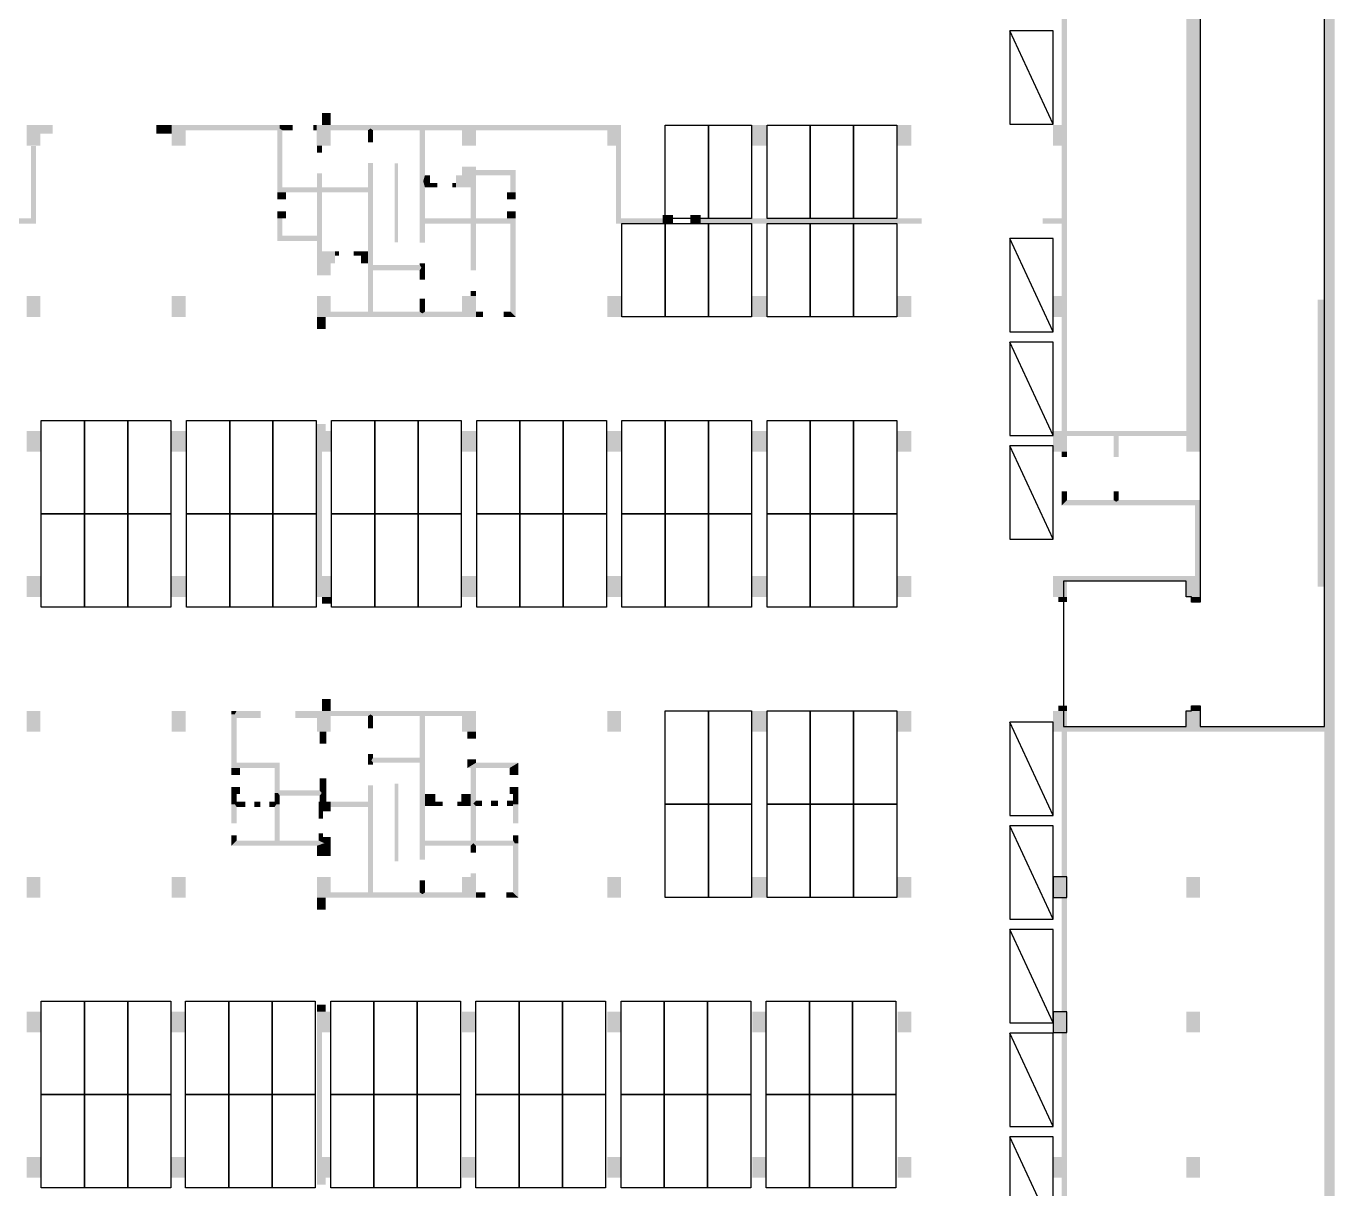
# Model space of a CAD drawing. Header units: inches. Extents: x 112.52 to 113.57, y 28.16 to 29.42.
# Drawn here: x 113.251 to 113.5672, y 28.5848 to 28.8657 of the extents above; entities that cross this region are included whole.
import ezdxf

# ---------------------------------------------------------------- set-up
doc = ezdxf.new("R2010")
doc.units = ezdxf.units.IN
doc.header["$MEASUREMENT"] = 0
for name, color, linetype in [('0.0新增car', 253, 'Continuous'), ('PUB_HATCH', 253, 'Continuous'), ('WALL', 253, 'Continuous'), ('坡道', 253, 'Continuous'), ('车位区域', 3, 'Continuous')]:
    doc.layers.add(name, color=color, linetype=linetype)

# ---------------------------------------------------------------- blocks, each defined once
blk = doc.blocks.new('_FZH')
at = {"color": 8, "lineweight": 30}
blk.add_lwpolyline([(-0.5, -0.5), (0.5, -0.5), (0.5, 0.5), (-0.5, 0.5)], close=True, dxfattribs=at)
at = {"layer": 'PUB_HATCH', "color": 8, "lineweight": 0}
blk.add_solid([(-0.5, -0.5), (0.5, -0.5), (-0.5, 0.5), (0.5, 0.5)], dxfattribs=at)
blk = doc.blocks.new('xz car')
at = {"layer": '0.0新增car', "color": 253}
blk.add_lwpolyline([(-1906919.5, -12572032.5), (-1906919.5, -12566632.5), (-1904419.5, -12566632.5), (-1904419.5, -12572032.5)], close=True, dxfattribs=at)
blk.add_lwpolyline([(-1904419.5, -12566632.5), (-1906919.5, -12572032.5)], dxfattribs=at)

msp = doc.modelspace()

# ---------------------------------------------------------------- hatches: boundary and pattern name
at = {"layer": 'PUB_HATCH', "true_color": 0xfcfcfc}
for points in [[(113.56549, 28.69588), (113.56716, 28.69588), (113.56716, 29.42205), (113.56466, 29.41955), (113.56466, 28.69651)], [(113.3409, 28.81344), (113.3409, 28.83256), (113.34006, 28.83256), (113.34006, 28.81344)], [(113.32253, 28.81131), (113.32253, 28.8255), (113.32191, 28.82613), (113.32128, 28.8255), (113.32128, 28.81131)], [(113.33443, 28.80734), (113.33485, 28.80797), (113.33485, 28.82613), (113.33401, 28.82613), (113.33359, 28.8255), (113.33359, 28.80734)], [(113.31168, 28.81924), (113.31168, 28.81382), (113.31293, 28.81507), (113.31293, 28.81924)], [(113.34612, 28.81862), (113.34612, 28.8134), (113.34737, 28.8134), (113.34737, 28.81799), (113.34695, 28.81862)], [(113.35843, 28.81799), (113.35843, 28.80672), (113.35969, 28.80672), (113.35969, 28.81799)], [(113.36929, 28.81924), (113.36803, 28.81799), (113.36803, 28.7967), (113.36929, 28.79545)], [(113.31293, 28.81507), (113.31168, 28.81382), (113.32128, 28.81382), (113.32128, 28.81507)], [(113.32566, 28.81131), (113.32128, 28.81131), (113.32462, 28.80839), (113.32566, 28.80839)], [(113.32128, 28.81131), (113.32128, 28.80547), (113.32462, 28.80547), (113.32462, 28.80839)], [(113.32566, 28.81027), (113.3266, 28.81027), (113.3266, 28.81131), (113.32566, 28.81131)], [(113.33192, 28.81131), (113.33015, 28.81131), (113.33015, 28.81027), (113.33192, 28.81027)], [(113.3336, 28.81131), (113.33192, 28.81131), (113.33192, 28.80839), (113.3336, 28.80839)], [(113.34737, 28.80734), (113.34737, 28.80839), (113.34612, 28.80839), (113.34612, 28.80797), (113.34653, 28.80734)], [(113.33422, 28.79628), (113.33485, 28.7967), (113.33485, 28.80672), (113.33443, 28.80734), (113.33359, 28.80734), (113.33359, 28.7967)], [(113.33443, 28.80734), (113.33485, 28.80672), (113.34612, 28.80672), (113.34653, 28.80734), (113.34612, 28.80797), (113.33485, 28.80797)], [(113.34612, 28.80672), (113.34612, 28.80442), (113.34737, 28.80442), (113.34737, 28.80734), (113.34653, 28.80734)], [(113.35843, 28.80046), (113.35969, 28.80046), (113.35969, 28.80171), (113.35843, 28.80171)], [(113.25115, 28.79545), (113.25449, 28.79545), (113.25449, 28.80046), (113.25115, 28.80046)], [(113.28621, 28.79545), (113.28955, 28.79545), (113.28955, 28.80046), (113.28621, 28.80046)], [(113.32128, 28.79545), (113.32462, 28.79545), (113.32462, 28.80046), (113.32128, 28.80046)], [(113.34737, 28.7967), (113.34737, 28.79983), (113.34612, 28.79983), (113.34612, 28.7967), (113.34674, 28.79628)], [(113.35635, 28.79545), (113.35969, 28.79545), (113.35969, 28.80046), (113.35635, 28.80046)], [(113.39141, 28.79545), (113.39475, 28.79545), (113.39475, 28.80046), (113.39141, 28.80046)], [(113.42648, 28.79545), (113.42982, 28.79545), (113.42982, 28.80046), (113.42648, 28.80046)], [(113.46155, 28.79545), (113.46488, 28.79545), (113.46488, 28.80046), (113.46155, 28.80046)], [(113.32337, 28.79545), (113.32128, 28.79545), (113.32128, 28.79252), (113.32337, 28.79252)], [(113.32462, 28.7967), (113.32462, 28.79545), (113.33422, 28.79545), (113.33422, 28.79628), (113.33359, 28.7967)], [(113.33422, 28.79628), (113.33422, 28.79545), (113.34674, 28.79545), (113.34674, 28.79628), (113.34612, 28.7967), (113.33485, 28.7967)], [(113.35635, 28.79545), (113.35635, 28.7967), (113.34737, 28.7967), (113.34674, 28.79628), (113.34674, 28.79545)], [(113.35969, 28.7967), (113.35969, 28.79545), (113.36136, 28.79545), (113.36136, 28.7967)], [(113.36803, 28.7967), (113.36637, 28.7967), (113.36637, 28.79545), (113.36929, 28.79545)], [(113.25115, 28.76289), (113.25449, 28.76289), (113.25449, 28.76789), (113.25115, 28.76789)], [(113.28621, 28.76289), (113.28955, 28.76289), (113.28955, 28.76789), (113.28621, 28.76789)], [(113.32128, 28.76539), (113.32128, 28.76789), (113.32337, 28.76789), (113.32337, 28.76956), (113.32128, 28.76956), (113.32128, 28.76539)], [(113.32128, 28.76289), (113.32462, 28.76289), (113.32462, 28.76789), (113.32128, 28.76789)], [(113.35635, 28.76289), (113.35969, 28.76289), (113.35969, 28.76789), (113.35635, 28.76789)], [(113.39141, 28.76289), (113.39475, 28.76289), (113.39475, 28.76789), (113.39141, 28.76789)], [(113.42648, 28.76289), (113.42982, 28.76289), (113.42982, 28.76789), (113.42648, 28.76789)], [(113.46155, 28.76289), (113.46488, 28.76289), (113.46488, 28.76789), (113.46155, 28.76789)], [(113.32128, 28.73283), (113.32253, 28.73283), (113.32253, 28.76289), (113.32128, 28.76289)], [(113.25115, 28.72782), (113.25449, 28.72782), (113.25449, 28.73283), (113.25115, 28.73283)], [(113.28621, 28.72782), (113.28955, 28.72782), (113.28955, 28.73283), (113.28621, 28.73283)], [(113.32128, 28.72782), (113.32462, 28.72782), (113.32462, 28.73283), (113.32128, 28.73283)], [(113.35635, 28.72782), (113.35969, 28.72782), (113.35969, 28.73283), (113.35635, 28.73283)], [(113.39141, 28.72782), (113.39475, 28.72782), (113.39475, 28.73283), (113.39141, 28.73283)], [(113.42648, 28.72782), (113.42982, 28.72782), (113.42982, 28.73283), (113.42648, 28.73283)], [(113.46155, 28.72782), (113.46488, 28.72782), (113.46488, 28.73283), (113.46155, 28.73283)], [(113.32462, 28.72782), (113.32253, 28.72782), (113.32253, 28.72615), (113.32462, 28.72615)], [(113.32253, 28.70027), (113.32462, 28.70027), (113.32462, 28.70319), (113.32253, 28.70319)], [(113.25115, 28.69526), (113.25449, 28.69526), (113.25449, 28.70027), (113.25115, 28.70027)], [(113.28621, 28.69526), (113.28955, 28.69526), (113.28955, 28.70027), (113.28621, 28.70027)], [(113.30145, 28.69943), (113.30187, 28.70027), (113.30062, 28.70027), (113.30062, 28.69943)], [(113.30062, 28.68649), (113.30187, 28.68774), (113.30187, 28.6986), (113.30145, 28.69943), (113.30062, 28.69943)], [(113.30187, 28.6986), (113.30771, 28.6986), (113.30771, 28.70027), (113.30187, 28.70027), (113.30145, 28.69943)], [(113.32128, 28.6986), (113.32128, 28.70027), (113.31606, 28.70027), (113.31606, 28.6986)], [(113.32128, 28.69526), (113.32462, 28.69526), (113.32462, 28.70027), (113.32128, 28.70027)], [(113.32462, 28.70027), (113.32462, 28.69901), (113.3336, 28.69901), (113.33422, 28.69943), (113.33422, 28.70027)], [(113.3336, 28.69901), (113.3336, 28.69609), (113.33485, 28.69609), (113.33485, 28.69901), (113.33422, 28.69943)], [(113.34675, 28.69943), (113.34675, 28.70027), (113.33422, 28.70027), (113.33422, 28.69943), (113.33485, 28.69901), (113.34612, 28.69901)], [(113.34675, 28.69943), (113.34612, 28.69901), (113.34612, 28.689), (113.34654, 28.68837), (113.34737, 28.68837), (113.34737, 28.69901)], [(113.35635, 28.69901), (113.35635, 28.70027), (113.34675, 28.70027), (113.34675, 28.69943), (113.34737, 28.69901)], [(113.35635, 28.69526), (113.35969, 28.69526), (113.35969, 28.70027), (113.35635, 28.70027)], [(113.39141, 28.69526), (113.39475, 28.69526), (113.39475, 28.70027), (113.39141, 28.70027)], [(113.42648, 28.69526), (113.42982, 28.69526), (113.42982, 28.70027), (113.42648, 28.70027)], [(113.46155, 28.69526), (113.46488, 28.69526), (113.46488, 28.70027), (113.46155, 28.70027)], [(113.32358, 28.69526), (113.32191, 28.69526), (113.32191, 28.69234), (113.32358, 28.69234)], [(113.35969, 28.69526), (113.3576, 28.69526), (113.3576, 28.69359), (113.35969, 28.69359)], [(113.33485, 28.689), (113.33485, 28.68983), (113.3336, 28.68983), (113.3336, 28.68837), (113.33443, 28.68837)], [(113.3336, 28.68837), (113.3336, 28.68733), (113.33485, 28.68733), (113.33485, 28.68774), (113.33443, 28.68837)], [(113.34654, 28.68837), (113.34612, 28.689), (113.33485, 28.689), (113.33443, 28.68837), (113.33485, 28.68774), (113.34612, 28.68774)], [(113.34654, 28.68837), (113.34612, 28.68774), (113.34612, 28.66833), (113.34696, 28.66833), (113.34737, 28.66896), (113.34737, 28.68837)], [(113.3576, 28.68858), (113.3576, 28.68649), (113.35969, 28.68774), (113.35969, 28.68858)], [(113.30187, 28.68774), (113.30062, 28.68649), (113.31105, 28.68649), (113.31231, 28.68774)], [(113.30062, 28.68649), (113.30062, 28.68482), (113.3027, 28.68482), (113.3027, 28.68649)], [(113.31189, 28.68044), (113.31231, 28.68106), (113.31231, 28.68774), (113.31105, 28.68649), (113.31105, 28.68044)], [(113.36783, 28.68649), (113.36992, 28.68774), (113.35969, 28.68774), (113.3576, 28.68649)], [(113.35844, 28.68657), (113.35843, 28.67793), (113.35906, 28.67793), (113.35969, 28.67856), (113.35969, 28.68657)], [(113.36783, 28.68649), (113.36783, 28.68482), (113.36992, 28.68482), (113.36992, 28.68774)], [(113.3027, 28.68023), (113.3027, 28.6819), (113.30062, 28.6819), (113.30062, 28.68023)], [(113.32358, 28.68044), (113.32358, 28.68399), (113.32191, 28.68399), (113.32191, 28.68106), (113.32247, 28.68044)], [(113.33485, 28.67772), (113.33485, 28.68232), (113.3336, 28.68232), (113.3336, 28.67835), (113.33401, 28.67772)], [(113.34092, 28.66395), (113.34092, 28.68273), (113.34008, 28.68273), (113.34008, 28.66395)], [(113.36992, 28.68023), (113.36992, 28.6819), (113.36783, 28.6819), (113.36783, 28.68023)], [(113.30145, 28.67772), (113.30187, 28.67835), (113.30187, 28.68023), (113.30062, 28.68023), (113.30062, 28.67772)], [(113.31147, 28.67772), (113.31231, 28.67772), (113.31231, 28.67981), (113.31189, 28.68044), (113.31105, 28.68044), (113.31105, 28.67835)], [(113.32247, 28.68044), (113.32191, 28.68106), (113.31231, 28.68106), (113.31189, 28.68044), (113.31231, 28.67981), (113.32191, 28.67981)], [(113.32358, 28.67835), (113.32358, 28.68044), (113.32247, 28.68044), (113.32191, 28.67981), (113.32191, 28.67835)], [(113.34988, 28.68023), (113.34737, 28.68023), (113.34737, 28.67731), (113.34988, 28.67731)], [(113.35843, 28.68023), (113.35614, 28.68023), (113.35614, 28.6773), (113.35843, 28.6773)], [(113.35969, 28.67731), (113.36115, 28.67731), (113.36115, 28.67856), (113.35969, 28.67856), (113.35906, 28.67793)], [(113.36336, 28.67731), (113.36499, 28.67731), (113.36499, 28.67856), (113.36336, 28.67856)], [(113.36867, 28.67856), (113.36721, 28.67856), (113.36721, 28.67731), (113.36867, 28.67731), (113.36908, 28.67793)], [(113.36867, 28.68023), (113.36867, 28.67856), (113.36908, 28.67793), (113.36992, 28.67793), (113.36992, 28.68023)], [(113.30062, 28.67772), (113.30062, 28.67313), (113.30187, 28.67313), (113.30187, 28.6771), (113.30145, 28.67772)], [(113.30187, 28.6771), (113.30396, 28.6771), (113.30396, 28.67835), (113.30187, 28.67835), (113.30145, 28.67772)], [(113.30759, 28.67835), (113.30617, 28.67835), (113.30617, 28.6771), (113.30759, 28.6771)], [(113.31105, 28.67835), (113.3098, 28.67835), (113.3098, 28.6771), (113.31105, 28.6771), (113.31147, 28.67772)], [(113.31168, 28.66854), (113.31231, 28.66896), (113.31231, 28.67772), (113.31147, 28.67772), (113.31105, 28.6771), (113.31105, 28.66896)], [(113.32462, 28.67606), (113.32462, 28.67835), (113.3217, 28.67835), (113.3217, 28.67606)], [(113.3217, 28.67606), (113.3217, 28.67428), (113.32274, 28.67428), (113.32274, 28.67606)], [(113.33401, 28.67772), (113.3336, 28.67835), (113.32462, 28.67835), (113.32462, 28.6771), (113.3336, 28.6771)], [(113.33422, 28.65602), (113.33485, 28.65643), (113.33485, 28.67772), (113.33401, 28.67772), (113.3336, 28.6771), (113.3336, 28.65643)], [(113.34988, 28.67731), (113.35165, 28.67731), (113.35165, 28.67835), (113.34988, 28.67835)], [(113.35614, 28.67835), (113.3552, 28.67835), (113.3552, 28.67731), (113.35614, 28.67731)], [(113.35906, 28.67793), (113.35844, 28.67793), (113.35844, 28.66896), (113.35906, 28.66833), (113.35969, 28.66896), (113.35969, 28.67731)], [(113.36866, 28.67772), (113.36866, 28.67313), (113.36992, 28.67313), (113.36992, 28.67772)], [(113.36908, 28.67793), (113.36867, 28.67731), (113.36867, 28.67772), (113.36992, 28.67772), (113.36992, 28.67793)], [(113.30187, 28.66896), (113.30187, 28.67021), (113.30062, 28.67021), (113.30062, 28.66771)], [(113.31168, 28.66854), (113.31105, 28.66896), (113.30187, 28.66896), (113.30062, 28.66771), (113.31168, 28.66771)], [(113.32306, 28.66833), (113.3217, 28.66896), (113.31231, 28.66896), (113.31168, 28.66854), (113.31168, 28.66771), (113.32128, 28.66771)], [(113.32274, 28.6698), (113.32274, 28.67073), (113.3217, 28.67073), (113.3217, 28.6698)], [(113.32306, 28.66833), (113.32462, 28.66833), (113.32462, 28.6698), (113.3217, 28.6698), (113.3217, 28.66896)], [(113.34696, 28.66833), (113.34737, 28.66771), (113.35844, 28.66771), (113.35906, 28.66833), (113.35844, 28.66896), (113.34737, 28.66896)], [(113.35906, 28.66833), (113.35969, 28.66771), (113.36866, 28.66771), (113.36908, 28.66833), (113.36866, 28.66896), (113.35969, 28.66896)], [(113.36992, 28.66833), (113.36992, 28.67021), (113.36866, 28.67021), (113.36866, 28.66896), (113.36908, 28.66833)], [(113.32462, 28.6652), (113.32462, 28.66833), (113.32306, 28.66833), (113.32128, 28.66771), (113.32128, 28.6652)], [(113.34612, 28.66833), (113.34612, 28.66437), (113.34737, 28.66437), (113.34737, 28.66771), (113.34696, 28.66833)], [(113.35844, 28.66771), (113.35844, 28.66604), (113.35969, 28.66604), (113.35969, 28.66771), (113.35906, 28.66833)], [(113.36908, 28.66833), (113.36866, 28.66771), (113.36866, 28.65643), (113.36992, 28.65518), (113.36992, 28.66833)], [(113.25115, 28.65518), (113.25449, 28.65518), (113.25449, 28.66019), (113.25115, 28.66019)], [(113.28621, 28.65518), (113.28955, 28.65518), (113.28955, 28.66019), (113.28621, 28.66019)], [(113.32128, 28.65518), (113.32462, 28.65518), (113.32462, 28.66019), (113.32128, 28.66019)], [(113.35635, 28.65518), (113.35969, 28.65518), (113.35969, 28.66019), (113.35635, 28.66019)], [(113.35844, 28.66019), (113.35969, 28.66019), (113.35969, 28.65643), (113.35969, 28.65643), (113.35969, 28.66103), (113.35844, 28.66103)], [(113.39141, 28.65518), (113.39475, 28.65518), (113.39475, 28.66019), (113.39141, 28.66019)], [(113.42648, 28.65518), (113.42982, 28.65518), (113.42982, 28.66019), (113.42648, 28.66019)], [(113.46155, 28.65518), (113.46488, 28.65518), (113.46488, 28.66019), (113.46155, 28.66019)], [(113.32462, 28.65643), (113.32462, 28.65518), (113.33422, 28.65518), (113.33422, 28.65602), (113.3336, 28.65643)], [(113.33422, 28.65602), (113.33422, 28.65518), (113.34675, 28.65518), (113.34675, 28.65602), (113.34612, 28.65643), (113.33485, 28.65643)], [(113.34737, 28.65643), (113.34737, 28.65936), (113.34612, 28.65936), (113.34612, 28.65643), (113.34675, 28.65602)], [(113.35635, 28.65518), (113.35635, 28.65643), (113.34737, 28.65643), (113.34675, 28.65602), (113.34675, 28.65518)], [(113.35969, 28.65643), (113.35969, 28.65518), (113.36198, 28.65518), (113.36198, 28.65643), (113.35969, 28.65643)], [(113.36866, 28.65643), (113.36699, 28.65643), (113.36699, 28.65518), (113.36992, 28.65518)], [(113.32337, 28.65518), (113.32128, 28.65518), (113.32128, 28.65226), (113.32337, 28.65226)], [(113.50246, 28.65518), (113.5012, 28.65518), (113.5012, 28.62763), (113.50246, 28.62763)], [(113.32128, 28.62763), (113.32337, 28.62763), (113.32337, 28.6293), (113.32128, 28.6293)], [(113.25115, 28.62262), (113.25449, 28.62262), (113.25449, 28.62763), (113.25115, 28.62763)], [(113.28621, 28.62262), (113.28955, 28.62262), (113.28955, 28.62763), (113.28621, 28.62763)], [(113.32128, 28.62262), (113.32462, 28.62262), (113.32462, 28.62763), (113.32128, 28.62763)], [(113.35635, 28.62262), (113.35969, 28.62262), (113.35969, 28.62763), (113.35635, 28.62763)], [(113.39141, 28.62262), (113.39475, 28.62262), (113.39475, 28.62763), (113.39141, 28.62763)], [(113.42648, 28.62262), (113.42982, 28.62262), (113.42982, 28.62763), (113.42648, 28.62763)], [(113.46155, 28.62262), (113.46488, 28.62262), (113.46488, 28.62763), (113.46155, 28.62763)], [(113.53126, 28.62262), (113.5346, 28.62262), (113.5346, 28.62763), (113.53126, 28.62763)], [(113.32253, 28.62262), (113.32128, 28.62262), (113.32128, 28.60759), (113.3217, 28.60759), (113.32253, 28.60759)], [(113.50246, 28.62262), (113.5012, 28.62262), (113.5012, 28.59256), (113.50246, 28.59256)], [(113.32128, 28.59256), (113.32253, 28.59256), (113.32253, 28.60759), (113.3217, 28.60759), (113.32128, 28.60759)], [(113.25115, 28.58755), (113.25449, 28.58755), (113.25449, 28.59256), (113.25115, 28.59256)], [(113.28621, 28.58755), (113.28955, 28.58755), (113.28955, 28.59256), (113.28621, 28.59256)], [(113.32128, 28.58755), (113.32462, 28.58755), (113.32462, 28.59256), (113.32128, 28.59256)], [(113.32337, 28.58755), (113.32128, 28.58755), (113.32128, 28.59006), (113.32128, 28.59006), (113.32128, 28.58588), (113.32337, 28.58588)], [(113.35635, 28.58755), (113.35969, 28.58755), (113.35969, 28.59256), (113.35635, 28.59256)], [(113.39141, 28.58755), (113.39475, 28.58755), (113.39475, 28.59256), (113.39141, 28.59256)], [(113.42648, 28.58755), (113.42982, 28.58755), (113.42982, 28.59256), (113.42648, 28.59256)], [(113.46155, 28.58755), (113.46488, 28.58755), (113.46488, 28.59256), (113.46155, 28.59256)], [(113.49912, 28.58755), (113.50246, 28.58755), (113.50246, 28.59256), (113.49912, 28.59256)], [(113.53126, 28.58755), (113.5346, 28.58755), (113.5346, 28.59256), (113.53126, 28.59256)], [(113.50246, 28.58755), (113.5012, 28.58755), (113.5012, 28.56), (113.50246, 28.56)]]:
    msp.add_hatch(color=7, dxfattribs=at).paths.add_polyline_path(points)
at = {"layer": 'PUB_HATCH'}
for points in [[(113.50246, 28.86934), (113.5012, 28.86934), (113.5012, 28.84178), (113.50246, 28.84178)], [(113.5346, 28.86934), (113.53126, 28.86934), (113.53126, 28.84178), (113.5346, 28.84178)], [(113.5346, 28.86934), (113.53335, 28.86934), (113.53335, 28.84178), (113.5346, 28.84178)], [(113.32253, 28.84178), (113.32458, 28.84178), (113.32458, 28.84173), (113.32462, 28.84178), (113.32462, 28.84471), (113.32253, 28.84471)], [(113.25115, 28.83678), (113.25449, 28.83678), (113.25449, 28.84178), (113.25115, 28.84178)], [(113.25274, 28.84178), (113.25449, 28.84178), (113.25449, 28.8397), (113.25741, 28.8397), (113.25741, 28.84179), (113.25274, 28.84179)], [(113.28621, 28.8397), (113.28621, 28.84178), (113.28622, 28.84178), (113.28622, 28.84179), (113.28246, 28.84179), (113.28246, 28.8397)], [(113.28621, 28.83678), (113.28955, 28.83678), (113.28955, 28.84178), (113.28621, 28.84178)], [(113.3123, 28.84095), (113.3123, 28.84178), (113.28956, 28.84178), (113.28956, 28.84053), (113.31168, 28.84053)], [(113.31168, 28.8255), (113.31293, 28.82676), (113.31293, 28.84053), (113.3123, 28.84095), (113.31168, 28.84053)], [(113.31293, 28.84053), (113.31544, 28.84053), (113.31544, 28.84178), (113.3123, 28.84178), (113.3123, 28.84095)], [(113.32124, 28.84053), (113.32124, 28.84178), (113.32044, 28.84178), (113.32044, 28.84053)], [(113.32124, 28.83678), (113.32458, 28.83678), (113.32458, 28.84178), (113.32124, 28.84178)], [(113.32458, 28.84177), (113.32458, 28.84053), (113.33359, 28.84053), (113.33422, 28.84095), (113.33422, 28.84178), (113.32462, 28.84178)], [(113.33359, 28.84053), (113.33359, 28.83761), (113.33485, 28.83761), (113.33485, 28.84053), (113.33422, 28.84095)], [(113.34674, 28.84095), (113.34674, 28.84178), (113.33422, 28.84178), (113.33422, 28.84095), (113.33485, 28.84053), (113.34612, 28.84053)], [(113.34674, 28.84095), (113.34612, 28.84053), (113.34612, 28.82822), (113.34695, 28.82822), (113.34737, 28.82968), (113.34737, 28.84053)], [(113.35635, 28.84053), (113.35635, 28.84178), (113.34674, 28.84178), (113.34674, 28.84095), (113.34737, 28.84053)], [(113.35635, 28.83678), (113.35969, 28.83678), (113.35969, 28.84178), (113.35635, 28.84178)], [(113.35969, 28.84178), (113.35969, 28.84053), (113.39141, 28.84053), (113.39141, 28.84178)], [(113.39141, 28.83678), (113.39475, 28.83678), (113.39475, 28.84178), (113.39141, 28.84178)], [(113.42648, 28.83678), (113.42982, 28.83678), (113.42982, 28.84178), (113.42648, 28.84178)], [(113.46155, 28.83678), (113.46488, 28.83678), (113.46488, 28.84178), (113.46155, 28.84178)], [(113.49912, 28.83678), (113.50246, 28.83678), (113.50246, 28.84178), (113.49912, 28.84178)], [(113.53126, 28.83678), (113.5346, 28.83678), (113.5346, 28.84178), (113.53126, 28.84178)], [(113.25219, 28.83676), (113.25219, 28.81924), (113.25345, 28.81798), (113.25345, 28.83676)], [(113.32253, 28.83678), (113.32128, 28.83678), (113.32128, 28.83511), (113.32253, 28.83511)], [(113.39475, 28.83678), (113.3935, 28.83678), (113.3935, 28.8303), (113.39475, 28.8303)], [(113.50246, 28.83678), (113.5012, 28.83678), (113.5012, 28.81924), (113.50162, 28.81862), (113.50246, 28.81862)], [(113.5346, 28.83678), (113.53126, 28.83678), (113.53126, 28.80046), (113.5346, 28.80046)], [(113.5346, 28.83678), (113.53335, 28.83678), (113.53335, 28.80046), (113.5346, 28.80046)], [(113.33485, 28.82613), (113.33485, 28.8326), (113.33359, 28.8326), (113.33359, 28.82676), (113.33401, 28.82613)], [(113.35969, 28.82675), (113.35969, 28.83177), (113.35635, 28.83177), (113.35635, 28.82968)], [(113.36803, 28.82968), (113.36929, 28.83093), (113.35968, 28.83093), (113.35968, 28.82968)], [(113.36929, 28.83093), (113.36803, 28.82968), (113.36803, 28.8255), (113.36929, 28.8255)], [(113.3935, 28.81799), (113.39475, 28.81924), (113.39475, 28.8303), (113.3935, 28.8303)], [(113.32253, 28.82676), (113.32253, 28.8301), (113.32128, 28.8301), (113.32128, 28.82676), (113.32191, 28.82613)], [(113.34695, 28.82822), (113.34612, 28.82822), (113.34612, 28.81862), (113.34695, 28.81862), (113.34737, 28.81924), (113.34737, 28.82675)], [(113.34862, 28.82968), (113.34737, 28.82968), (113.34695, 28.82822), (113.34737, 28.82675), (113.34862, 28.82675)], [(113.34862, 28.82675), (113.3504, 28.82675), (113.3504, 28.8278), (113.34862, 28.8278)], [(113.35488, 28.8278), (113.35395, 28.8278), (113.35395, 28.82675), (113.35488, 28.82675)], [(113.35969, 28.82675), (113.35635, 28.82968), (113.35488, 28.82968), (113.35488, 28.82675)], [(113.32191, 28.82613), (113.32128, 28.82676), (113.31293, 28.82676), (113.31168, 28.8255), (113.32128, 28.8255)], [(113.31168, 28.8255), (113.31168, 28.82383), (113.31377, 28.82383), (113.31377, 28.8255)], [(113.33401, 28.82613), (113.33359, 28.82676), (113.32253, 28.82676), (113.32191, 28.82613), (113.32253, 28.8255), (113.33359, 28.8255)], [(113.35843, 28.82675), (113.35843, 28.81924), (113.35906, 28.81882), (113.35969, 28.81924), (113.35969, 28.82675)], [(113.3672, 28.8255), (113.3672, 28.82383), (113.36929, 28.82383), (113.36929, 28.8255)], [(113.31377, 28.81924), (113.31377, 28.82091), (113.31168, 28.82091), (113.31168, 28.81924)], [(113.36929, 28.81924), (113.36929, 28.82091), (113.3672, 28.82091), (113.3672, 28.81924)], [(113.25345, 28.81798), (113.25219, 28.81924), (113.14707, 28.81924), (113.14833, 28.81799)], [(113.34695, 28.81862), (113.34737, 28.81799), (113.35906, 28.81799), (113.35906, 28.81882), (113.35843, 28.81924), (113.34737, 28.81924)], [(113.35906, 28.81882), (113.35906, 28.81799), (113.36803, 28.81799), (113.36929, 28.81924), (113.35969, 28.81924)], [(113.3935, 28.81799), (113.40728, 28.81799), (113.40728, 28.81924), (113.39475, 28.81924)], [(113.40728, 28.82008), (113.40477, 28.82008), (113.40477, 28.81799), (113.40728, 28.81799)], [(113.41395, 28.82008), (113.41145, 28.82008), (113.41145, 28.81799), (113.41395, 28.81799)], [(113.41145, 28.81799), (113.46739, 28.81799), (113.46739, 28.81924), (113.41145, 28.81924)], [(113.5012, 28.81924), (113.49662, 28.81924), (113.49662, 28.81799), (113.5012, 28.81799), (113.50162, 28.81862)], [(113.5012, 28.80046), (113.50246, 28.80046), (113.50246, 28.81862), (113.50162, 28.81862), (113.5012, 28.81799)], [(113.49912, 28.79545), (113.50246, 28.79545), (113.50246, 28.80046), (113.49912, 28.80046)], [(113.53126, 28.79545), (113.5346, 28.79545), (113.5346, 28.80046), (113.53126, 28.80046)], [(113.56466, 28.73032), (113.56466, 28.79962), (113.56299, 28.79962), (113.56299, 28.73032)], [(113.50246, 28.79545), (113.5012, 28.79545), (113.5012, 28.76789), (113.50246, 28.76789)], [(113.5346, 28.79545), (113.53126, 28.79545), (113.53126, 28.76789), (113.5346, 28.76789)], [(113.5346, 28.79545), (113.53335, 28.79545), (113.53335, 28.76789), (113.5346, 28.76789)], [(113.49912, 28.76289), (113.50246, 28.76289), (113.50246, 28.76789), (113.49912, 28.76789)], [(113.50246, 28.76789), (113.50246, 28.76664), (113.51373, 28.76664), (113.51435, 28.76706), (113.51435, 28.76789)], [(113.51498, 28.76163), (113.51498, 28.76664), (113.51435, 28.76706), (113.51373, 28.76664), (113.51373, 28.76163)], [(113.51435, 28.76706), (113.51498, 28.76664), (113.53126, 28.76664), (113.53126, 28.76789), (113.51435, 28.76789)], [(113.53126, 28.76289), (113.5346, 28.76289), (113.5346, 28.76789), (113.53126, 28.76789)], [(113.50246, 28.76289), (113.5012, 28.76289), (113.5012, 28.76163), (113.50246, 28.76163)], [(113.5012, 28.75328), (113.5012, 28.74994), (113.50246, 28.7512), (113.50245, 28.75328)], [(113.51435, 28.75078), (113.51373, 28.7512), (113.50246, 28.7512), (113.5012, 28.74994), (113.51435, 28.74994)], [(113.51435, 28.75078), (113.51498, 28.7512), (113.51498, 28.75328), (113.51373, 28.75328), (113.51373, 28.7512)], [(113.53335, 28.74994), (113.5346, 28.7512), (113.51498, 28.7512), (113.51435, 28.75078), (113.51435, 28.74994)], [(113.53335, 28.73283), (113.5346, 28.73283), (113.5346, 28.7512), (113.53335, 28.74994)], [(113.49912, 28.72782), (113.50246, 28.72782), (113.50246, 28.73283), (113.49912, 28.73283)], [(113.53126, 28.73158), (113.53126, 28.73283), (113.50246, 28.73283), (113.50246, 28.73158)], [(113.53126, 28.72782), (113.5346, 28.72782), (113.5346, 28.73283), (113.53126, 28.73283)], [(113.50246, 28.72782), (113.50037, 28.72782), (113.50037, 28.72657), (113.50246, 28.72657)], [(113.5346, 28.72782), (113.53251, 28.72782), (113.53251, 28.72657), (113.5346, 28.72657)], [(113.50037, 28.70027), (113.50246, 28.70027), (113.50246, 28.70152), (113.50037, 28.70152)], [(113.53251, 28.70027), (113.5346, 28.70027), (113.5346, 28.70152), (113.53251, 28.70152)], [(113.49912, 28.69526), (113.50246, 28.69526), (113.50246, 28.70027), (113.49912, 28.70027)], [(113.53126, 28.69526), (113.5346, 28.69526), (113.5346, 28.70027), (113.53126, 28.70027)], [(113.50246, 28.69526), (113.5012, 28.69526), (113.5012, 28.66019), (113.50246, 28.66019)], [(113.50246, 28.69651), (113.50246, 28.69526), (113.53126, 28.69526), (113.53126, 28.69651)], [(113.5346, 28.69651), (113.5346, 28.69526), (113.56466, 28.69526), (113.56549, 28.69588), (113.56466, 28.69651)], [(113.56549, 28.38571), (113.56716, 28.38571), (113.56716, 28.69588), (113.56549, 28.69588), (113.56466, 28.69526), (113.56466, 28.38676)], [(113.53126, 28.65518), (113.5346, 28.65518), (113.5346, 28.66019), (113.53126, 28.66019)]]:
    msp.add_hatch(color=253, dxfattribs=at).paths.add_polyline_path(points)

# ---------------------------------------------------------------- linework, layer by layer
at = {"layer": '坡道', "color": 253}
msp.add_lwpolyline([(113.5346, 28.87714), (113.5346, 28.72657), (113.53251, 28.72657), (113.53251, 28.72782), (113.53126, 28.72782), (113.53126, 28.73158), (113.50166, 28.73158), (113.50166, 28.69652), (113.53126, 28.69652), (113.53126, 28.70027), (113.53251, 28.70027), (113.53251, 28.70152), (113.5346, 28.70152), (113.5346, 28.69651), (113.56466, 28.69651), (113.56466, 28.90586), (113.5346, 28.87714)], close=True, dxfattribs=at)
at = {"layer": '车位区域', "color": 253}
for points in [[(113.4054, 28.81924), (113.4054, 28.84178), (113.41583, 28.84178), (113.41583, 28.81924)], [(113.41583, 28.81924), (113.41583, 28.84178), (113.42627, 28.84178), (113.42627, 28.81924)], [(113.43003, 28.81924), (113.43003, 28.84178), (113.44046, 28.84178), (113.44046, 28.81924)], [(113.44046, 28.81924), (113.44046, 28.84178), (113.4509, 28.84178), (113.4509, 28.81924)], [(113.4509, 28.81924), (113.4509, 28.84178), (113.46134, 28.84178), (113.46134, 28.81924)], [(113.39496, 28.79545), (113.39496, 28.81799), (113.4054, 28.81799), (113.4054, 28.79545)], [(113.4054, 28.79545), (113.4054, 28.81799), (113.41583, 28.81799), (113.41583, 28.79545)], [(113.41583, 28.79545), (113.41583, 28.81799), (113.42627, 28.81799), (113.42627, 28.79545)], [(113.43003, 28.79545), (113.43003, 28.81799), (113.44046, 28.81799), (113.44046, 28.79545)], [(113.44046, 28.79545), (113.44046, 28.81799), (113.4509, 28.81799), (113.4509, 28.79545)], [(113.4509, 28.79545), (113.4509, 28.81799), (113.46134, 28.81799), (113.46134, 28.79545)], [(113.2547, 28.74786), (113.2547, 28.7704), (113.26513, 28.7704), (113.26513, 28.74786)], [(113.26513, 28.74786), (113.26513, 28.7704), (113.27557, 28.7704), (113.27557, 28.74786)], [(113.27557, 28.74786), (113.27557, 28.7704), (113.286, 28.7704), (113.286, 28.74786)], [(113.28976, 28.74786), (113.28976, 28.7704), (113.3002, 28.7704), (113.3002, 28.74786)], [(113.3002, 28.74786), (113.3002, 28.7704), (113.31063, 28.7704), (113.31063, 28.74786)], [(113.31063, 28.74786), (113.31063, 28.7704), (113.32107, 28.7704), (113.32107, 28.74786)], [(113.32483, 28.74786), (113.32483, 28.7704), (113.33526, 28.7704), (113.33526, 28.74786)], [(113.33526, 28.74786), (113.33526, 28.7704), (113.3457, 28.7704), (113.3457, 28.74786)], [(113.3457, 28.74786), (113.3457, 28.7704), (113.35614, 28.7704), (113.35614, 28.74786)], [(113.35989, 28.74786), (113.35989, 28.7704), (113.37033, 28.7704), (113.37033, 28.74786)], [(113.37033, 28.74786), (113.37033, 28.7704), (113.38077, 28.7704), (113.38077, 28.74786)], [(113.38077, 28.74786), (113.38077, 28.7704), (113.3912, 28.7704), (113.3912, 28.74786)], [(113.39496, 28.74786), (113.39496, 28.7704), (113.4054, 28.7704), (113.4054, 28.74786)], [(113.4054, 28.74786), (113.4054, 28.7704), (113.41583, 28.7704), (113.41583, 28.74786)], [(113.41583, 28.74786), (113.41583, 28.7704), (113.42627, 28.7704), (113.42627, 28.74786)], [(113.43003, 28.74786), (113.43003, 28.7704), (113.44046, 28.7704), (113.44046, 28.74786)], [(113.44046, 28.74786), (113.44046, 28.7704), (113.4509, 28.7704), (113.4509, 28.74786)], [(113.4509, 28.74786), (113.4509, 28.7704), (113.46134, 28.7704), (113.46134, 28.74786)], [(113.2547, 28.72531), (113.2547, 28.74786), (113.26513, 28.74786), (113.26513, 28.72531)], [(113.26513, 28.72531), (113.26513, 28.74786), (113.27557, 28.74786), (113.27557, 28.72531)], [(113.27557, 28.72531), (113.27557, 28.74786), (113.286, 28.74786), (113.286, 28.72531)], [(113.28976, 28.72531), (113.28976, 28.74786), (113.3002, 28.74786), (113.3002, 28.72531)], [(113.3002, 28.72531), (113.3002, 28.74786), (113.31063, 28.74786), (113.31063, 28.72531)], [(113.31063, 28.72531), (113.31063, 28.74786), (113.32107, 28.74786), (113.32107, 28.72531)], [(113.32483, 28.72531), (113.32483, 28.74786), (113.33526, 28.74786), (113.33526, 28.72531)], [(113.33526, 28.72531), (113.33526, 28.74786), (113.3457, 28.74786), (113.3457, 28.72531)], [(113.3457, 28.72531), (113.3457, 28.74786), (113.35614, 28.74786), (113.35614, 28.72531)], [(113.35989, 28.72531), (113.35989, 28.74786), (113.37033, 28.74786), (113.37033, 28.72531)], [(113.37033, 28.72531), (113.37033, 28.74786), (113.38077, 28.74786), (113.38077, 28.72531)], [(113.38077, 28.72531), (113.38077, 28.74786), (113.3912, 28.74786), (113.3912, 28.72531)], [(113.39496, 28.72531), (113.39496, 28.74786), (113.4054, 28.74786), (113.4054, 28.72531)], [(113.4054, 28.72531), (113.4054, 28.74786), (113.41583, 28.74786), (113.41583, 28.72531)], [(113.41583, 28.72531), (113.41583, 28.74786), (113.42627, 28.74786), (113.42627, 28.72531)], [(113.43003, 28.72531), (113.43003, 28.74786), (113.44046, 28.74786), (113.44046, 28.72531)], [(113.44046, 28.72531), (113.44046, 28.74786), (113.4509, 28.74786), (113.4509, 28.72531)], [(113.4509, 28.72531), (113.4509, 28.74786), (113.46134, 28.74786), (113.46134, 28.72531)], [(113.4054, 28.67772), (113.4054, 28.70027), (113.41583, 28.70027), (113.41583, 28.67772)], [(113.41583, 28.67772), (113.41583, 28.70027), (113.42627, 28.70027), (113.42627, 28.67772)], [(113.43003, 28.67772), (113.43003, 28.70027), (113.44046, 28.70027), (113.44046, 28.67772)], [(113.44046, 28.67772), (113.44046, 28.70027), (113.4509, 28.70027), (113.4509, 28.67772)], [(113.4509, 28.67772), (113.4509, 28.70027), (113.46134, 28.70027), (113.46134, 28.67772)], [(113.4054, 28.65518), (113.4054, 28.67772), (113.41583, 28.67772), (113.41583, 28.65518)], [(113.41583, 28.65518), (113.41583, 28.67772), (113.42627, 28.67772), (113.42627, 28.65518)], [(113.43003, 28.65518), (113.43003, 28.67772), (113.44046, 28.67772), (113.44046, 28.65518)], [(113.44046, 28.65518), (113.44046, 28.67772), (113.4509, 28.67772), (113.4509, 28.65518)], [(113.4509, 28.65518), (113.4509, 28.67772), (113.46134, 28.67772), (113.46134, 28.65518)], [(113.2547, 28.60759), (113.2547, 28.63013), (113.26513, 28.63013), (113.26513, 28.60759)], [(113.26513, 28.60759), (113.26513, 28.63013), (113.27557, 28.63013), (113.27557, 28.60759)], [(113.27557, 28.60759), (113.27557, 28.63013), (113.286, 28.63013), (113.286, 28.60759)], [(113.28955, 28.60759), (113.28955, 28.63013), (113.29999, 28.63013), (113.29999, 28.60759)], [(113.29999, 28.60759), (113.29999, 28.63013), (113.31043, 28.63013), (113.31043, 28.60759)], [(113.31043, 28.60759), (113.31043, 28.63013), (113.32086, 28.63013), (113.32086, 28.60759)], [(113.32462, 28.60759), (113.32462, 28.63013), (113.33506, 28.63013), (113.33506, 28.60759)], [(113.33506, 28.60759), (113.33506, 28.63013), (113.34549, 28.63013), (113.34549, 28.60759)], [(113.34549, 28.60759), (113.34549, 28.63013), (113.35593, 28.63013), (113.35593, 28.60759)], [(113.35969, 28.60759), (113.35969, 28.63013), (113.37012, 28.63013), (113.37012, 28.60759)], [(113.37012, 28.60759), (113.37012, 28.63013), (113.38056, 28.63013), (113.38056, 28.60759)], [(113.38056, 28.60759), (113.38056, 28.63013), (113.39099, 28.63013), (113.39099, 28.60759)], [(113.39475, 28.60759), (113.39475, 28.63013), (113.40519, 28.63013), (113.40519, 28.60759)], [(113.40519, 28.60759), (113.40519, 28.63013), (113.41562, 28.63013), (113.41562, 28.60759)], [(113.41562, 28.60759), (113.41562, 28.63013), (113.42606, 28.63013), (113.42606, 28.60759)], [(113.42982, 28.60759), (113.42982, 28.63013), (113.44025, 28.63013), (113.44025, 28.60759)], [(113.44025, 28.60759), (113.44025, 28.63013), (113.45069, 28.63013), (113.45069, 28.60759)], [(113.45069, 28.60759), (113.45069, 28.63013), (113.46113, 28.63013), (113.46113, 28.60759)], [(113.2547, 28.58505), (113.2547, 28.60759), (113.26513, 28.60759), (113.26513, 28.58505)], [(113.26513, 28.58505), (113.26513, 28.60759), (113.27557, 28.60759), (113.27557, 28.58505)], [(113.27557, 28.58505), (113.27557, 28.60759), (113.286, 28.60759), (113.286, 28.58505)], [(113.28955, 28.58505), (113.28955, 28.60759), (113.29999, 28.60759), (113.29999, 28.58505)], [(113.29999, 28.58505), (113.29999, 28.60759), (113.31043, 28.60759), (113.31043, 28.58505)], [(113.31043, 28.58505), (113.31043, 28.60759), (113.32086, 28.60759), (113.32086, 28.58505)], [(113.32462, 28.58505), (113.32462, 28.60759), (113.33506, 28.60759), (113.33506, 28.58505)], [(113.33506, 28.58505), (113.33506, 28.60759), (113.34549, 28.60759), (113.34549, 28.58505)], [(113.34549, 28.58505), (113.34549, 28.60759), (113.35593, 28.60759), (113.35593, 28.58505)], [(113.35969, 28.58505), (113.35969, 28.60759), (113.37012, 28.60759), (113.37012, 28.58505)], [(113.37012, 28.58505), (113.37012, 28.60759), (113.38056, 28.60759), (113.38056, 28.58505)], [(113.38056, 28.58505), (113.38056, 28.60759), (113.39099, 28.60759), (113.39099, 28.58505)], [(113.39475, 28.58505), (113.39475, 28.60759), (113.40519, 28.60759), (113.40519, 28.58505)], [(113.40519, 28.58505), (113.40519, 28.60759), (113.41562, 28.60759), (113.41562, 28.58505)], [(113.41562, 28.58505), (113.41562, 28.60759), (113.42606, 28.60759), (113.42606, 28.58505)], [(113.42982, 28.58505), (113.42982, 28.60759), (113.44025, 28.60759), (113.44025, 28.58505)], [(113.44025, 28.58505), (113.44025, 28.60759), (113.45069, 28.60759), (113.45069, 28.58505)], [(113.45069, 28.58505), (113.45069, 28.60759), (113.46113, 28.60759), (113.46113, 28.58505)]]:
    msp.add_lwpolyline(points, close=True, dxfattribs=at)

# ---------------------------------------------------------------- block references
at = {"layer": '0.0新增car', "color": 253, "xscale": -4.1745729528e-06, "yscale": 4.1745729528e-06, "zscale": 4.1745729528e-06, "rotation": 180}
for p in [(121.44925, -23.61836), (121.44925, -23.66845), (121.44925, -23.6935), (121.44925, -23.71855), (121.44925, -23.7853)]:
    msp.add_blockref('xz car', p, dxfattribs=at)
at = {"layer": '0.0新增car', "color": 1, "xscale": -4.1745729528e-06, "yscale": 4.1745729528e-06, "zscale": 4.1745729528e-06, "rotation": 180}
for p in [(121.44925, -23.81035), (121.44925, -23.8354), (121.44925, -23.86045), (121.44925, -23.88549)]:
    msp.add_blockref('xz car', p, dxfattribs=at)
at = {"layer": 'WALL', "color": 253, "xscale": 0.0033396583622511, "yscale": 0.0050094875433766, "zscale": 0.0050094875433766}
msp.add_blockref('_FZH', (113.50079, 28.65769), dxfattribs=at)
at = {"layer": 'WALL', "xscale": 0.0033396583622511, "yscale": 0.0050094875433766, "zscale": 0.0050094875433766}
msp.add_blockref('_FZH', (113.50079, 28.62512), dxfattribs=at)

doc.saveas('drawing.dxf')
